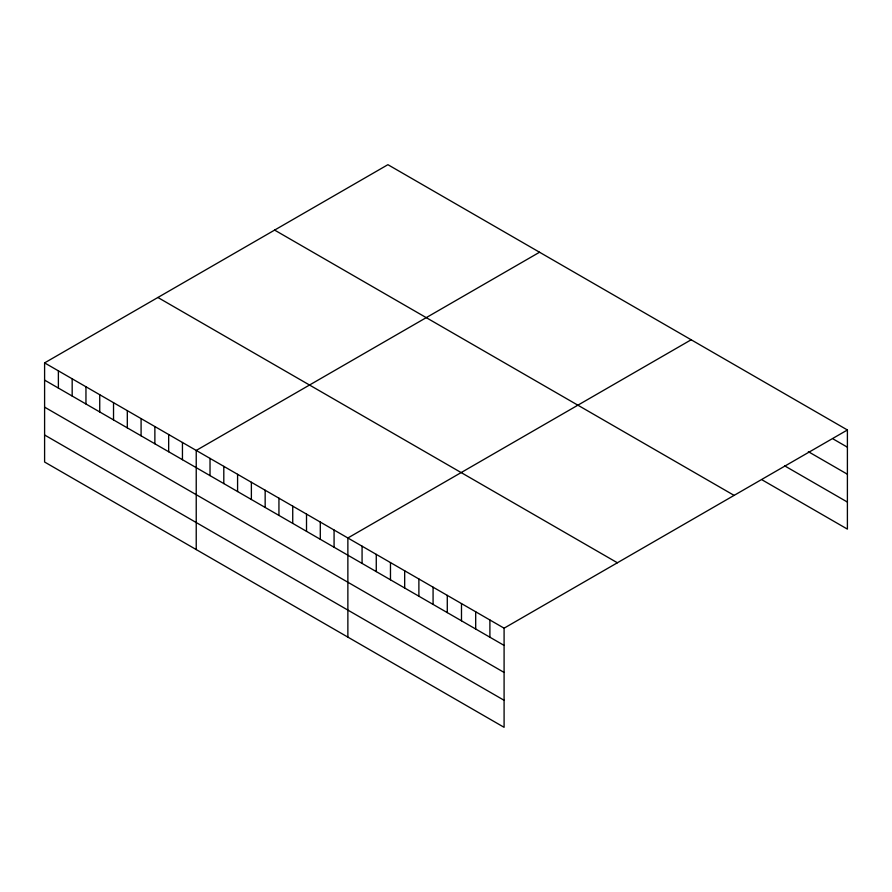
<?xml version="1.0" encoding="UTF-8"?>
<svg xmlns="http://www.w3.org/2000/svg" width="892" height="892" viewBox="0 0 892 892"><rect width="100%" height="100%" fill="white"/><g stroke="black" fill="none" stroke-linecap="round" stroke-linejoin="round"><path stroke-width="1.34" d="M44.6 362.888L504.091 628.18L504.091 727.314L44.6 462.023L44.6 362.888L387.908 164.685L847.4 429.977L847.4 529.112L762.181 479.907M539.537 252.235L196.229 450.438L196.229 549.572M691.166 339.774L347.869 537.987L347.869 637.111M504.091 628.18L847.4 429.977M833.195 438.998L847.4 447.193M808.342 451.675L847.4 474.232M784.67 465.858L847.4 502.073M274.613 230.091L734.105 495.383M157.895 297.482L617.387 562.774M44.6 380.115L504.091 645.407M44.6 407.142L504.091 672.434M44.6 434.995L504.091 700.287M489.898 619.985L489.898 637.2M475.692 611.778L475.692 629.005M461.487 603.583L461.487 620.799M447.282 595.377L447.282 612.603M433.077 587.181L433.077 604.408M418.883 578.986L418.883 596.202M404.678 570.78L404.678 588.006M390.473 562.584L390.473 579.8M376.268 554.378L376.268 571.605M362.074 546.183L362.074 563.398M334.076 530.026L334.076 547.242M320.295 522.065L320.295 539.292M306.513 514.104L306.513 531.331M292.732 506.143L292.732 523.37M278.94 498.193L278.94 515.409M265.158 490.232L265.158 507.448M251.377 482.271L251.377 499.498M237.584 474.31L237.584 491.537M223.803 466.36L223.803 483.575M210.021 458.399L210.021 475.614M182.447 442.477L182.447 459.703M168.666 434.515L168.666 451.742M154.874 426.566L154.874 443.781M141.092 418.604L141.092 435.82M127.311 410.643L127.311 427.87M113.529 402.682L113.529 419.909M99.737 394.732L99.737 411.948M85.955 386.771L85.955 403.987M72.174 378.81L72.174 396.037M58.381 370.849L58.381 388.076"/></g></svg>
